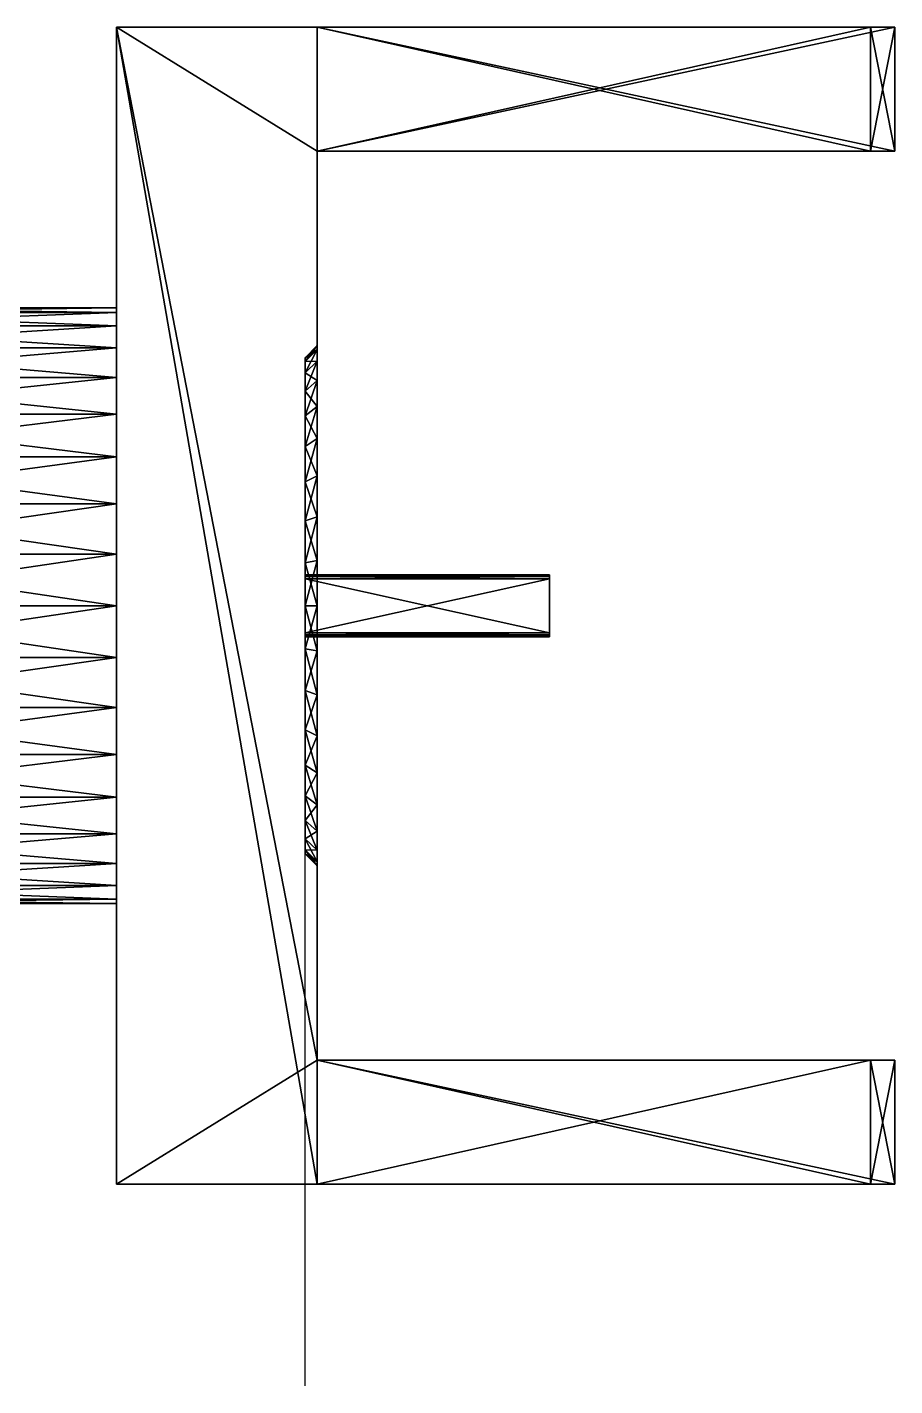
# Model space of a CAD drawing. Header units: millimetres. Extents: x -9.4 to 49.4, y 0 to 46.4.
# Drawn here: x -2.28 to 4.85, y 0 to 11.18 of the extents above; entities that cross this region are included whole.
import ezdxf

# ---------------------------------------------------------------- set-up
doc = ezdxf.new("R2010")
doc.units = ezdxf.units.MM
doc.layers.add('SMA6251A1_128_10GT5GP_', color=7, linetype='Continuous')

# ---------------------------------------------------------------- blocks, each defined once
blk = doc.blocks.new('132414')
at = {"layer": 'SMA6251A1_128_10GT5GP_', "color": 7}
mesh = blk.add_polyface(dxfattribs=at)
corners = [(-1.65, -3.96, -4.76), (0, -0.12, -4.76), (-1.65, 3.96, -4.76), (0, 0.9, -4.76), (0, 3.96, -4.76), (-1.65, 3.96, 4.76), (0, 3.96, 4.76), (0, -0.12, 4.76), (-1.65, -3.96, 4.76), (0, 0.9, 4.76), (-1.65, 0, -2.45), (-1.65, 0.425438, -2.412779), (-1.65, 0.837949, -2.302247), (-1.65, 1.225, -2.121762), (-1.65, 1.57483, -1.876809), (-1.65, 1.876809, -1.57483), (-1.65, 2.121762, -1.225), (-1.65, 2.45), (-1.65, 2.302247, -0.837949), (-1.65, 2.412779, -0.425438), (-1.65, 2.412779, 0.425438), (-1.65, 2.302247, 0.837949), (-1.65, 2.121762, 1.225), (-1.65, 1.876809, 1.57483), (-1.65, 1.57483, 1.876809), (-1.65, 0, 2.45), (-1.65, 1.225, 2.121762), (-1.65, 0.837949, 2.302247), (-1.65, 0.425438, 2.412779), (-1.65, -0.425438, 2.412779), (-4.52, 0, 2.45), (-4.52, 0.425438, 2.412779), (-4.52, 0.837949, 2.302247), (-4.52, 1.225, 2.121762), (-4.52, 1.57483, 1.876809), (-4.52, 1.876809, 1.57483), (-4.52, 2.121762, 1.225), (-4.52, 2.302247, 0.837949), (-4.52, 2.412779, 0.425438), (-4.52, 2.45), (-4.52, 2.412779, -0.425438), (-4.52, 2.302247, -0.837949), (-4.52, 2.121762, -1.225), (-4.52, 1.876809, -1.57483), (-4.52, 1.57483, -1.876809), (-4.52, 1.225, -2.121762), (-4.52, 0.837949, -2.302247), (-4.52, 0.425438, -2.412779), (-4.52, 0, -2.45), (-0.1, 1.562731, 1.311287), (-0.1, 1.766692, 1.02), (-0.1, 0.125, 0.222261), (-0.1, 1.311287, 1.562731), (-0.1, 1.02, 1.766692), (-0.1, 0.697721, 1.916973), (-0.1, 0.08541, 0.240271), (-0.1, 0.354242, 2.009008), (-0.1, 0, 2.04), (-0.1, 0.043335, 0.251291)]
mesh.append_faces([[corners[k] for k in face] for face in [(0, 1, 2), (1, 3, 2), (3, 4, 2), (2, 4, 5), (4, 6, 5), (5, 7, 8), (5, 6, 9), (7, 5, 9), (0, 2, 10), (10, 2, 11), (11, 2, 12), (12, 2, 13), (13, 2, 14), (14, 2, 15), (15, 2, 16), (2, 5, 17), (16, 2, 18), (18, 2, 19), (19, 2, 17), (17, 5, 20), (20, 5, 21), (21, 5, 22), (22, 5, 23), (23, 5, 24), (5, 8, 25), (24, 5, 26), (26, 5, 27), (27, 5, 28), (28, 5, 25), (29, 30, 25), (25, 31, 28), (28, 32, 27), (27, 33, 26), (26, 34, 24), (24, 35, 23), (23, 36, 22), (22, 37, 21), (21, 38, 20), (20, 39, 17), (19, 17, 40), (18, 19, 41), (16, 18, 42), (15, 16, 43), (14, 15, 44), (13, 14, 45), (12, 13, 46), (11, 12, 47), (10, 11, 48), (48, 11, 47), (47, 12, 46), (46, 13, 45), (45, 14, 44), (44, 15, 43), (43, 16, 42), (42, 18, 41), (41, 19, 40), (40, 17, 39), (49, 50, 51), (51, 52, 49), (51, 53, 52), (51, 54, 53), (55, 56, 54), (57, 56, 58)]], dxfattribs={"color": 7})
mesh = blk.add_polyface(dxfattribs=at)
corners = [(0, 3.96, 4.76), (0, 2.14), (0, 2.107489, 0.371607), (0, 3.96, -4.76), (0, 0.9, -4.76), (0, 0.9, -3.74), (0, 0.9, 3.74), (0, 0.9, 4.76), (0, 1.375566, 1.639335), (0, 2.010942, 0.731923), (0, 1.853295, 1.07), (0, -0.12, 3.74), (0, 0.371607, 2.107489), (-0.1, 0.354242, 2.009008), (-0.1, 0, 2.04), (0, 0, 2.14), (-0.1, 0.697721, 1.916973), (-0.1, 1.02, 1.766692), (0, 0.731923, 2.010942), (-0.1, 1.311287, 1.562731), (0, 1.07, 1.853295), (-0.1, 1.562731, 1.311287), (-0.1, 1.766692, 1.02), (0, 1.639335, 1.375566), (-0.1, 1.916973, 0.697721), (-0.1, 2.009008, 0.354242), (-0.1, 2.04), (-0.1, 0.354242, -2.009008), (-0.1, 0, -2.04), (-0.1, 0.043335, -0.251291), (-0.1, 0.697721, -1.916973), (-0.1, 0.08541, -0.240271), (-0.1, 1.02, -1.766692), (-0.1, 0.125, -0.222261), (-0.1, 1.311287, -1.562731), (-0.1, 1.562731, -1.311287), (-0.1, 1.916973, -0.697721), (-0.1, 1.766692, -1.02), (-0.1, 0.125, 0.222261), (-0.1, 0, 0.255), (-0.1, 0.043335, 0.251291), (-0.1, 2.009008, -0.354242), (-0.1, 0.08541, 0.240271), (-0.1, 0, -0.255), (0, 1.639335, -1.375566), (0, 1.853295, -1.07), (0, 2.010942, -0.731923), (0, 2.107489, -0.371607), (0, 1.375566, -1.639335), (0, 1.07, -1.853295), (0, 0.731923, -2.010942), (0, 0.371607, -2.107489), (0, 0, -2.14)]
mesh.append_faces([[corners[k] for k in face] for face in [(0, 1, 2), (3, 4, 5), (6, 7, 0), (0, 3, 1), (6, 0, 8), (0, 2, 9), (0, 9, 10), (11, 6, 12), (13, 14, 15), (16, 13, 12), (17, 16, 18), (19, 17, 20), (21, 19, 8), (22, 21, 23), (13, 15, 12), (24, 22, 10), (16, 12, 18), (25, 24, 9), (17, 18, 20), (26, 25, 2), (19, 20, 8), (21, 8, 23), (22, 23, 10), (24, 10, 9), (25, 9, 2), (26, 2, 1), (27, 28, 29), (30, 27, 31), (32, 30, 33), (34, 32, 33), (35, 34, 33), (36, 37, 33), (22, 24, 38), (24, 25, 38), (25, 26, 38), (39, 14, 40), (26, 41, 33), (40, 13, 42), (41, 36, 33), (42, 16, 38), (37, 35, 33), (38, 26, 33), (33, 30, 31), (31, 27, 29), (29, 28, 43), (34, 35, 44), (35, 37, 45), (37, 36, 46), (36, 41, 47), (41, 26, 1), (32, 34, 48), (41, 1, 47), (30, 32, 49), (36, 47, 46), (37, 46, 45), (27, 30, 50), (35, 45, 44), (28, 27, 51), (34, 44, 48), (32, 48, 49), (30, 49, 50), (27, 50, 51), (28, 51, 52)]], dxfattribs={"color": 7})
mesh = blk.add_polyface(dxfattribs=at)
corners = [(0, 3.96, 4.76), (0, 1.853295, 1.07), (0, 1.639335, 1.375566), (0, 1.375566, 1.639335), (0, 0.9, 3.74), (0, 1.07, 1.853295), (0, 0.731923, 2.010942), (0, 0.371607, 2.107489), (0, -0.12, 3.74), (0, 0, 2.14), (0, 0.9, -3.74), (0, -0.12, -3.74), (0, 0.371607, -2.107489), (0, 0, -2.14), (0, 3.96, -4.76), (0, 1.375566, -1.639335), (0, 0.731923, -2.010942), (0, 1.07, -1.853295), (0, 1.639335, -1.375566), (0, 1.853295, -1.07), (0, 2.010942, -0.731923), (0, 2.14), (0, 2.107489, -0.371607), (0, -0.12, -4.76), (4.55, -0.12, -4.76), (0, 0.9, -4.76), (4.75, 0.08, -4.76), (4.75, 0.9, -4.76), (4.75, 0.08, -3.74), (4.55, -0.12, -3.74), (4.75, 0.9, -3.74), (4.55, -0.12, 4.76), (0, 0.9, 4.76), (4.75, 0.9, 4.76), (4.75, 0.08, 4.76), (0, -0.12, 4.76), (4.75, 0.08, 3.74), (4.55, -0.12, 3.74), (4.75, 0.9, 3.74), (1.91, 0.125, -0.222261), (-0.1, 0.125, -0.222261), (1.91, 0.08541, -0.240271), (-0.1, 0.08541, -0.240271), (1.91, 0.043335, -0.251291), (-0.1, 0.043335, -0.251291), (1.91, 0, -0.255), (-0.1, 0, -0.255), (1.91, 0, 0.255), (1.91, -0.043335, 0.251291), (-0.1, 0, 0.255), (1.91, 0.043335, 0.251291), (-0.1, 0.043335, 0.251291), (1.91, 0.08541, 0.240271), (-0.1, 0.08541, 0.240271), (1.91, 0.125, 0.222261), (-0.1, 0.125, 0.222261), (1.91, -0.08541, 0.240271), (1.91, -0.08541, -0.240271), (1.91, -0.043335, -0.251291)]
mesh.append_faces([[corners[k] for k in face] for face in [(0, 1, 2), (0, 2, 3), (4, 3, 5), (4, 5, 6), (4, 6, 7), (8, 7, 9), (10, 11, 12), (11, 13, 12), (14, 10, 15), (10, 12, 16), (10, 16, 17), (10, 17, 15), (14, 15, 18), (14, 18, 19), (14, 19, 20), (21, 14, 22), (14, 20, 22), (23, 24, 25), (24, 26, 27), (24, 27, 25), (28, 26, 29), (28, 29, 30), (10, 30, 29), (11, 10, 29), (30, 10, 27), (27, 10, 25), (27, 26, 30), (30, 26, 28), (31, 32, 33), (34, 31, 33), (31, 35, 32), (34, 36, 31), (37, 38, 4), (8, 37, 4), (38, 37, 36), (38, 36, 33), (33, 36, 34), (33, 32, 38), (38, 32, 4), (39, 40, 41), (41, 40, 42), (43, 41, 44), (45, 43, 46), (46, 43, 44), (44, 41, 42), (47, 48, 49), (50, 47, 51), (52, 50, 53), (54, 52, 55), (55, 52, 53), (53, 50, 51), (51, 47, 49), (55, 40, 39), (55, 39, 54), (52, 54, 50), (50, 54, 47), (47, 54, 48), (48, 54, 56), (57, 54, 58), (58, 54, 45), (45, 54, 43), (43, 54, 41), (41, 54, 39)]], dxfattribs={"color": 7})
mesh = blk.add_polyface(dxfattribs=at)
corners = [(-4.52, 2.45), (-1.65, 2.412779, 0.425438), (-4.52, 2.412779, 0.425438), (-1.65, 2.302247, 0.837949), (-4.52, 2.302247, 0.837949), (-1.65, 2.121762, 1.225), (-4.52, 2.121762, 1.225), (-1.65, 1.876809, 1.57483), (-4.52, 1.876809, 1.57483), (-1.65, 1.57483, 1.876809), (-4.52, 1.57483, 1.876809), (-1.65, 1.225, 2.121762), (-4.52, 1.225, 2.121762), (-1.65, 0.837949, 2.302247), (-4.52, 0.837949, 2.302247), (-1.65, 0.425438, 2.412779), (-4.52, 0.425438, 2.412779), (-1.65, 0, 2.45), (-4.52, 0, 2.45), (-4.52, -0.425438, -2.412779), (-1.65, 0, -2.45), (-4.52, 0, -2.45), (-4.99505, 2.92505), (-4.52, 2.412779, -0.425438), (-5.027101, 2.640428, -1.331386), (-4.52, 2.121762, -1.225), (-4.52, 2.302247, -0.837949), (-5.037763, 2.411288, -1.730116), (-4.52, 1.876809, -1.57483), (-5.04842, 2.122297, -2.089697), (-4.52, 1.57483, -1.876809), (-5.059063, 1.78039, -2.40098), (-4.52, 1.225, -2.121762), (-5.069699, 1.393341, -2.65646), (-4.52, 0.837949, -2.302247), (-5.080325, 0.970457, -2.849609), (-4.52, 0.425438, -2.412779), (-5.090941, 0.52165, -2.975559), (-5.016426, 2.804656, -0.902952), (-4.890514, 0.134145, 2.817322), (-4.903632, 0.670082, 2.753262), (-4.916738, 1.185931, 2.587949), (-4.929825, 1.662577, 2.326895), (-4.949432, 2.266406, 1.776099), (-4.962483, 2.572884, 1.321638), (-4.975522, 2.788692, 0.815629), (-4.988543, 2.905434, 0.276302), (-4.936366, 1.880755, 2.163053), (-4.923283, 1.430267, 2.468919), (-4.910188, 0.93176, 2.682999), (-4.897074, 0.403375, 2.798149), (-4.883949, -0.135213, 2.810699), (-4.87738, -0.402312, 2.778401), (-4.942902, 2.082666, 1.978905), (-4.309985, 0), (-4.59, -0.084219, 0.477632), (-4.59, -0.16588, 0.455751), (-4.59, 0, 0.485), (-4.59, -0.2425, 0.420022), (-4.59, -0.311752, -0.371532), (-4.59, -0.2425, -0.420022), (-4.59, -0.16588, -0.455751), (-4.59, -0.084219, -0.477632), (-4.59, 0, -0.485), (-4.59, 0.084219, -0.477632), (-4.59, 0.16588, -0.455751), (-4.59, 0.2425, -0.420022), (-4.59, 0.311752, -0.371532), (-4.59, 0.371532, -0.311752), (-4.59, 0.420022, -0.2425), (-4.59, 0.455751, -0.16588), (-4.59, 0.477632, -0.084219), (-4.59, 0.485), (-4.59, 0.477632, 0.084219), (-4.59, 0.455751, 0.16588), (-4.59, 0.420022, 0.2425), (-4.59, 0.371532, 0.311752), (-4.59, 0.311752, 0.371532), (-4.59, 0.2425, 0.420022), (-4.59, 0.16588, 0.455751), (-4.59, 0.084219, 0.477632)]
mesh.append_faces([[corners[k] for k in face] for face in [(0, 1, 2), (2, 3, 4), (4, 5, 6), (6, 7, 8), (8, 9, 10), (10, 11, 12), (12, 13, 14), (14, 15, 16), (16, 17, 18), (19, 20, 21), (0, 22, 23), (24, 25, 26), (25, 27, 28), (28, 29, 30), (30, 31, 32), (32, 33, 34), (34, 35, 36), (36, 37, 21), (26, 23, 38), (16, 18, 39), (14, 16, 40), (12, 14, 41), (10, 12, 42), (6, 8, 43), (4, 6, 44), (2, 4, 45), (0, 2, 46), (47, 10, 42), (42, 12, 48), (48, 12, 41), (41, 14, 49), (49, 14, 40), (40, 16, 50), (50, 16, 39), (39, 18, 51), (51, 18, 52), (47, 53, 10), (8, 10, 53), (54, 55, 56), (54, 57, 55), (54, 56, 58), (54, 59, 60), (54, 60, 61), (54, 61, 62), (63, 54, 62), (54, 63, 64), (54, 64, 65), (54, 65, 66), (54, 66, 67), (54, 67, 68), (54, 68, 69), (54, 69, 70), (54, 70, 71), (54, 71, 72), (54, 72, 73), (54, 73, 74), (54, 74, 75), (54, 75, 76), (54, 76, 77), (54, 77, 78), (54, 78, 79), (54, 79, 80), (54, 80, 57)]], dxfattribs={"color": 7})
mesh = blk.add_polyface(dxfattribs=at)
corners = [(0, -3.96, 3.74), (0, -2.010942, 0.731923), (0, -2.107489, 0.371607), (0, -2.14), (0, -1.34, -3.74), (0, -3.96, -3.74), (0, -1.375566, -1.639335), (0, -2.107489, -0.371607), (0, -2.010942, -0.731923), (0, -0.12, -3.74), (0, -0.371607, -2.107489), (0, -1.853295, -1.07), (0, -1.639335, -1.375566), (0, -1.07, -1.853295), (0, -0.731923, -2.010942), (0, 0, -2.14), (4.55, -1.34, -4.76), (4.55, -1.34, -3.74), (0, -1.34, -4.76), (4.75, -1.54, -4.76), (4.75, -1.54, -3.74), (4.75, -3.96, -3.74), (4.75, -3.96, -4.76), (-1.65, -3.96, -4.76), (4.55, -0.12, -3.74), (4.55, -0.12, -4.76), (0, -0.12, -4.76), (4.75, 0.08, -4.76), (0, -1.34, 4.76), (4.55, -1.34, 4.76), (4.75, -3.96, 4.76), (4.75, -1.54, 4.76), (-1.65, -3.96, 4.76), (4.75, 0.08, 3.74), (4.55, -0.12, 3.74), (4.55, -0.12, 4.76), (0, -0.12, 3.74), (0, -0.12, 4.76), (4.55, -1.34, 3.74), (0, -1.34, 3.74), (4.75, -1.54, 3.74), (4.75, -3.96, 3.74), (1.91, -0.043335, -0.251291), (1.91, 0, -0.255), (-0.1, -0.043335, -0.251291), (1.91, -0.08541, -0.240271), (-0.1, -0.08541, -0.240271), (1.91, -0.125, -0.222261), (-0.1, -0.125, -0.222261), (-0.1, 0, -0.255), (-0.1, -0.125, 0.222261), (1.91, -0.125, 0.222261), (1.91, -0.08541, 0.240271), (-0.1, -0.08541, 0.240271), (1.91, -0.043335, 0.251291), (-0.1, -0.043335, 0.251291), (-0.1, 0, 0.255), (1.91, 0.125, 0.222261)]
mesh.append_faces([[corners[k] for k in face] for face in [(0, 1, 2), (0, 2, 3), (4, 5, 6), (5, 3, 7), (5, 7, 8), (9, 4, 10), (5, 8, 11), (5, 11, 12), (5, 12, 6), (4, 6, 13), (4, 13, 14), (4, 14, 10), (9, 10, 15), (16, 17, 4), (18, 16, 4), (19, 20, 16), (16, 20, 17), (17, 21, 5), (4, 17, 5), (21, 17, 20), (20, 19, 22), (21, 20, 22), (22, 18, 23), (19, 16, 22), (16, 18, 22), (24, 25, 26), (9, 24, 26), (27, 25, 24), (28, 29, 30), (29, 31, 30), (28, 30, 32), (33, 34, 35), (35, 34, 36), (37, 35, 36), (38, 29, 28), (39, 38, 28), (40, 31, 38), (38, 31, 29), (40, 38, 41), (0, 41, 38), (39, 0, 38), (32, 30, 0), (30, 41, 0), (23, 5, 22), (5, 21, 22), (31, 40, 41), (30, 31, 41), (42, 43, 44), (45, 42, 46), (47, 45, 48), (48, 45, 46), (46, 42, 44), (44, 43, 49), (48, 50, 51), (48, 51, 47), (51, 50, 52), (52, 50, 53), (54, 52, 55), (56, 54, 55), (55, 52, 53), (52, 57, 51), (51, 57, 47), (47, 57, 45)]], dxfattribs={"color": 7})
mesh = blk.add_polyface(dxfattribs=at)
corners = [(-4.52, 0, 2.45), (-1.65, -0.425438, 2.412779), (-4.52, -0.425438, 2.412779), (-1.65, -0.837949, 2.302247), (-4.52, -0.837949, 2.302247), (-1.65, -1.225, 2.121762), (-4.52, -1.225, 2.121762), (-1.65, -1.57483, 1.876809), (-4.52, -1.57483, 1.876809), (-1.65, -1.876809, 1.57483), (-4.52, -1.876809, 1.57483), (-1.65, -2.121762, 1.225), (-4.52, -2.121762, 1.225), (-4.52, -0.425438, -2.412779), (-5.122737, -0.872209, -2.925482), (-4.52, -0.837949, -2.302247), (-4.52, -2.302247, -0.837949), (-4.52, -2.121762, -1.225), (-4.785, -2.427817, -1.21529), (-4.52, -2.412779, -0.425438), (-4.785, -2.586081, -0.826688), (-4.52, -2.45), (-4.785, -2.682577, -0.41834), (-4.785, -2.715), (-4.52, -1.876809, -1.57483), (-4.785, -2.211565, -1.574866), (-4.52, -1.57483, -1.876809), (-4.785, -1.942491, -1.896827), (-4.52, -1.225, -2.121762), (-4.52, 0, -2.45), (-5.112146, -0.41074, -3.014289), (-5.133314, -1.31552, -2.76646), (-4.791625, -2.678884, 0.48044), (-4.785, -2.706117, 0.219449), (-4.794415, -2.675725, 0.460122), (-4.803826, -2.623996, 0.697042), (-4.798245, -2.626535, 0.737989), (-4.52, -2.412779, 0.425438), (-4.87738, -0.402312, 2.778401), (-4.870805, -0.664655, 2.720797), (-4.857649, -1.165378, 2.532367), (-4.844475, -1.619426, 2.25281), (-4.831286, -2.010296, 1.892988), (-4.818082, -2.323994, 1.466631), (-4.864228, -0.919782, 2.638505), (-4.851065, -1.399279, 2.403402), (-4.837881, -1.823722, 2.082115), (-4.52, -2.302247, 0.837949), (-4.80486, -2.549488, 0.98973), (-4.824686, -2.17754, 1.687192), (-4.811472, -2.448355, 1.233376), (-4.795118, -2.115456, -1.701784), (-4.805232, -2.268866, -1.491129), (-4.825463, -2.51178, -1.030619), (-4.809113, -2.124012, -1.72954), (-4.309985, 0), (-4.59, -0.2425, 0.420022), (-4.59, -0.311752, 0.371532), (-4.59, -0.371532, 0.311752), (-4.59, -0.420022, 0.2425), (-4.59, -0.455751, 0.16588), (-4.59, -0.477632, 0.084219), (-4.59, -0.485), (-4.59, -0.477632, -0.084219), (-4.59, -0.455751, -0.16588), (-4.59, -0.420022, -0.2425), (-4.59, -0.371532, -0.311752), (-4.59, -0.311752, -0.371532)]
mesh.append_faces([[corners[k] for k in face] for face in [(0, 1, 2), (2, 3, 4), (4, 5, 6), (6, 7, 8), (8, 9, 10), (10, 11, 12), (13, 14, 15), (16, 17, 18), (19, 16, 20), (21, 19, 22), (23, 21, 22), (17, 24, 25), (22, 19, 20), (24, 26, 27), (20, 16, 18), (26, 28, 27), (18, 17, 25), (25, 24, 27), (13, 29, 30), (15, 31, 28), (32, 33, 34), (32, 34, 35), (36, 32, 35), (33, 21, 23), (21, 33, 37), (0, 2, 38), (2, 4, 39), (4, 6, 40), (6, 8, 41), (8, 10, 42), (10, 12, 43), (38, 2, 39), (39, 4, 44), (44, 4, 40), (40, 6, 45), (45, 6, 41), (41, 8, 46), (12, 47, 48), (46, 8, 42), (42, 10, 49), (49, 10, 43), (47, 37, 36), (43, 12, 50), (50, 12, 48), (48, 47, 36), (37, 33, 32), (36, 37, 32), (25, 27, 51), (25, 51, 52), (23, 34, 33), (18, 25, 53), (51, 27, 54), (55, 56, 57), (55, 57, 58), (55, 58, 59), (55, 59, 60), (55, 60, 61), (55, 61, 62), (55, 62, 63), (55, 63, 64), (55, 64, 65), (55, 65, 66), (55, 66, 67)]], dxfattribs={"color": 7})
mesh = blk.add_polyface(dxfattribs=at)
corners = [(0, -1.34, -4.76), (0, -0.12, -4.76), (-1.65, -3.96, -4.76), (0, -0.12, 4.76), (0, -1.34, 4.76), (-1.65, -3.96, 4.76), (0, -3.96, -3.74), (0, -3.96, 3.74), (-1.65, -2.45), (-1.65, -2.412779, -0.425438), (-1.65, -2.302247, -0.837949), (-1.65, -2.121762, -1.225), (-1.65, -1.876809, -1.57483), (-1.65, -1.57483, -1.876809), (-1.65, -1.225, -2.121762), (-1.65, -0.837949, -2.302247), (-1.65, -0.425438, -2.412779), (-1.65, 0, -2.45), (-1.65, 0, 2.45), (-1.65, -0.425438, 2.412779), (-1.65, -0.837949, 2.302247), (-1.65, -1.225, 2.121762), (-1.65, -1.57483, 1.876809), (-1.65, -1.876809, 1.57483), (-1.65, -2.121762, 1.225), (-1.65, -2.302247, 0.837949), (-1.65, -2.412779, 0.425438), (-4.52, -2.121762, 1.225), (-4.52, -2.302247, 0.837949), (-4.52, -2.412779, 0.425438), (-4.52, -2.45), (-4.52, -1.876809, 1.57483), (-4.52, -1.57483, 1.876809), (-4.52, -1.225, 2.121762), (-4.52, -0.837949, 2.302247), (-4.52, -0.425438, 2.412779), (-4.52, -0.425438, -2.412779), (-4.52, -0.837949, -2.302247), (-4.52, -1.225, -2.121762), (-4.52, -1.57483, -1.876809), (-4.52, -1.876809, -1.57483), (-4.52, -2.121762, -1.225), (-4.52, -2.302247, -0.837949), (-4.52, -2.412779, -0.425438), (-0.1, -0.697721, 1.916973), (-0.1, -0.354242, 2.009008), (-0.1, -0.08541, 0.240271), (-0.1, -1.02, 1.766692), (-0.1, -0.125, 0.222261), (-0.1, -1.311287, 1.562731), (-0.1, -1.562731, 1.311287), (-0.1, -1.766692, 1.02), (-0.1, -1.916973, 0.697721), (-0.1, -2.009008, 0.354242), (-0.1, -2.04), (-0.1, -1.916973, -0.697721), (-0.1, -0.125, -0.222261), (-0.1, -1.766692, -1.02), (-0.1, -1.562731, -1.311287), (-0.1, -1.311287, -1.562731), (-0.1, -1.02, -1.766692)]
mesh.append_faces([[corners[k] for k in face] for face in [(0, 1, 2), (3, 4, 5), (6, 5, 7), (5, 6, 2), (5, 2, 8), (8, 2, 9), (9, 2, 10), (10, 2, 11), (11, 2, 12), (12, 2, 13), (13, 2, 14), (14, 2, 15), (15, 2, 16), (16, 2, 17), (18, 5, 19), (19, 5, 20), (20, 5, 21), (21, 5, 22), (22, 5, 23), (23, 5, 24), (24, 5, 25), (5, 8, 26), (25, 5, 26), (27, 25, 28), (28, 26, 29), (29, 8, 30), (8, 29, 26), (26, 28, 25), (25, 27, 24), (24, 31, 23), (23, 32, 22), (22, 33, 21), (21, 34, 20), (20, 35, 19), (16, 17, 36), (15, 16, 37), (14, 15, 38), (13, 14, 39), (12, 13, 40), (11, 12, 41), (10, 11, 42), (9, 10, 43), (8, 9, 30), (30, 9, 43), (43, 10, 42), (42, 11, 41), (41, 12, 40), (40, 13, 39), (39, 14, 38), (38, 15, 37), (37, 16, 36), (44, 45, 46), (47, 44, 48), (49, 47, 48), (50, 49, 48), (51, 50, 48), (52, 51, 48), (53, 52, 48), (54, 53, 48), (55, 56, 57), (57, 56, 58), (58, 56, 59), (59, 56, 60)]], dxfattribs={"color": 7})
mesh = blk.add_polyface(dxfattribs=at)
corners = [(0, -1.34, 3.74), (0, -1.34, 4.76), (0, -0.12, 4.76), (0, -0.12, 3.74), (0, -1.34, -4.76), (0, -1.34, -3.74), (0, -0.12, -3.74), (0, -0.12, -4.76), (0, -0.371607, 2.107489), (0, -3.96, 3.74), (0, -1.375566, 1.639335), (0, 0, 2.14), (0, -0.731923, 2.010942), (0, -1.07, 1.853295), (0, -1.639335, 1.375566), (0, -1.853295, 1.07), (0, -3.96, -3.74), (0, -2.14), (0, -2.010942, 0.731923), (-0.1, -1.02, 1.766692), (-0.1, -1.311287, 1.562731), (-0.1, -1.562731, 1.311287), (-0.1, -1.766692, 1.02), (-0.1, -1.916973, 0.697721), (-0.1, -2.009008, 0.354242), (0, -2.107489, 0.371607), (-0.1, -2.04), (-0.1, -0.697721, 1.916973), (-0.1, -0.354242, 2.009008), (-0.1, 0, 2.04), (-0.1, -1.02, -1.766692), (-0.1, -0.125, -0.222261), (-0.1, -0.697721, -1.916973), (-0.1, -2.009008, -0.354242), (-0.1, -1.916973, -0.697721), (-0.1, -0.043335, 0.251291), (-0.1, -0.125, 0.222261), (-0.1, -0.08541, 0.240271), (-0.1, 0, 0.255), (-0.1, 0, -2.04), (-0.1, -0.354242, -2.009008), (-0.1, -0.043335, -0.251291), (-0.1, -0.08541, -0.240271), (-0.1, 0, -0.255), (0, 0, -2.14), (0, -0.371607, -2.107489), (0, -0.731923, -2.010942), (-0.1, -1.311287, -1.562731), (0, -1.07, -1.853295), (-0.1, -1.562731, -1.311287), (0, -1.375566, -1.639335), (-0.1, -1.766692, -1.02), (0, -1.639335, -1.375566), (0, -1.853295, -1.07), (0, -2.010942, -0.731923), (0, -2.107489, -0.371607)]
mesh.append_faces([[corners[k] for k in face] for face in [(0, 1, 2), (0, 2, 3), (4, 5, 6), (4, 6, 7), (0, 3, 8), (9, 0, 10), (3, 11, 8), (0, 8, 12), (0, 12, 13), (0, 13, 10), (9, 10, 14), (9, 14, 15), (16, 9, 17), (9, 15, 18), (19, 20, 10), (20, 21, 14), (21, 22, 15), (22, 23, 18), (23, 24, 25), (24, 26, 17), (27, 19, 13), (24, 17, 25), (28, 27, 12), (23, 25, 18), (29, 28, 8), (22, 18, 15), (21, 15, 14), (20, 14, 10), (19, 10, 13), (27, 13, 12), (28, 12, 8), (29, 8, 11), (30, 31, 32), (33, 26, 31), (34, 33, 31), (28, 29, 35), (31, 26, 36), (36, 27, 37), (37, 28, 35), (35, 29, 38), (39, 40, 41), (40, 32, 42), (43, 39, 41), (32, 31, 42), (41, 40, 42), (40, 39, 44), (32, 40, 45), (30, 32, 46), (47, 30, 48), (49, 47, 50), (40, 44, 45), (51, 49, 52), (32, 45, 46), (34, 51, 53), (30, 46, 48), (33, 34, 54), (47, 48, 50), (26, 33, 55), (49, 50, 52), (51, 52, 53), (34, 53, 54), (33, 54, 55), (26, 55, 17)]], dxfattribs={"color": 7})

msp = doc.modelspace()

# ---------------------------------------------------------------- linework, layer by layer
msp.add_line((0, 0), (0, 6.4))

# ---------------------------------------------------------------- block references
at = {"extrusion": (0, 1, 3.06162e-16), "rotation": 180}
msp.add_blockref('132414', (-0.1, -0.085, 6.418), dxfattribs=at)

doc.saveas('drawing.dxf')
